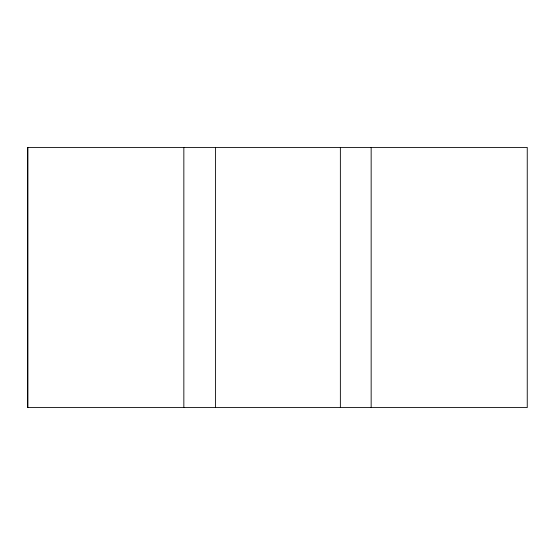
<?xml version="1.0" encoding="UTF-8"?>
<svg xmlns="http://www.w3.org/2000/svg" width="555" height="555" viewBox="0 0 555 555"><rect width="100%" height="100%" fill="white"/><g stroke="black" fill="none" stroke-linecap="round" stroke-linejoin="round"><path stroke-width="0.83" d="M27.75 407.578L27.75 147.422L527.25 147.422L527.25 407.578L27.75 407.578L27.75 147.422M215.5 407.578L215.5 147.422M371.156 147.422L371.156 407.578M340.368 147.422L340.368 407.578M183.844 147.422L183.844 407.578"/></g></svg>
